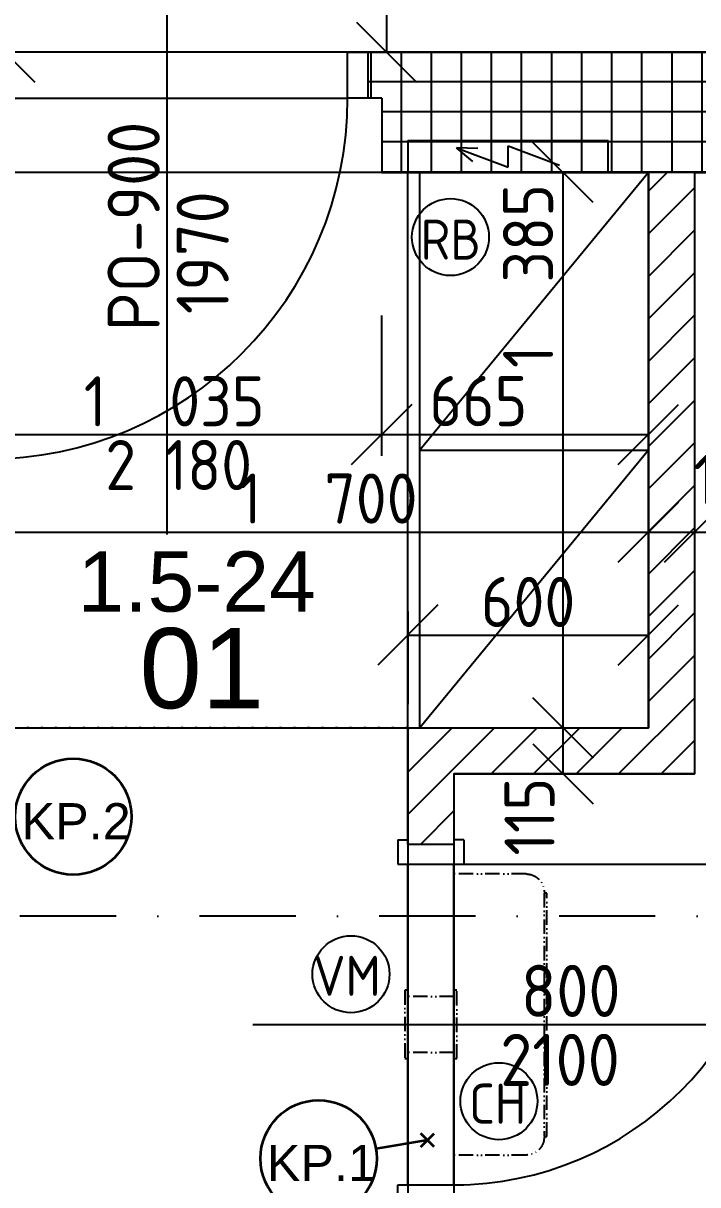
# Model space of a CAD drawing. Extents: x 4511820 to 5180432, y -1526536 to -944957.
# Drawn here: x 5151633 to 5153316, y -1295430 to -1292533 of the extents above; entities that cross this region are included whole.
import ezdxf

# ---------------------------------------------------------------- set-up
doc = ezdxf.new("R2010")
doc.units = 0
doc.header["$MEASUREMENT"] = 0
for name, pattern in [('ACAD_ISO07W100', [3.5, 0.5, -3]), ('ACAD_ISO12W100', [22, 12, -3, 0.5, -3, 0.5, -3]), ('BODKOCIARKOVANA_3', [5.6, 3, -1.3, 0, -1.3])]:
    doc.linetypes.add(name, pattern=pattern)
doc.layers.get('0').update_dxf_attribs({"linetype": 'CONTINUOUS'})
doc.layers.get('Defpoints').update_dxf_attribs({"color": 61, "linetype": 'CONTINUOUS'})
for name, color, linetype in [('DVERE', 45, 'CONTINUOUS'), ('KÓTY', 4, 'CONTINUOUS'), ('MÚRY', 1, 'CONTINUOUS'), ('osi', 253, 'CONTINUOUS'), ('Plochy', 41, 'CONTINUOUS'), ('POPIS', 7, 'CONTINUOUS'), ('TENKÁ', 7, 'CONTINUOUS'), ('ZARIADENIE', 47, 'CONTINUOUS'), ('ZZ-chladenie', 133, 'CONTINUOUS'), ('ZZ-elektro', 221, 'CONTINUOUS'), ('zz-vetr', 52, 'CONTINUOUS'), ('ŠRAFY', 82, 'CONTINUOUS')]:
    doc.layers.add(name, color=color, linetype=linetype)
doc.layers.add('preklady', color=74, linetype='CONTINUOUS', lineweight=35)
doc.styles.add('ARIAL', font='arial.ttf')
doc.styles.add('STYLE1', font='isocp.shx')
doc.dimstyles.new('STANDARD-50', dxfattribs={"dimtxt": 125, "dimasz": 150, "dimexe": 10, "dimexo": 200, "dimgap": 20, "dimtad": 1, "dimdsep": 46, "dimlunit": 6, "dimtxsty": 'STYLE1', "dimblk1": 'OBLIQUE', "dimblk2": 'OBLIQUE', "dimsah": 1, "dimcen": 2.5, "dimse1": 1, "dimse2": 1, "dimadec": 0, "dimazin": 0, "dimtfac": 1, "dimtmove": 1, "dimatfit": 3, "dimldrblk": 'OBLIQUE', "dimfxl": 1, "dimtolj": 1, "dimtzin": 0, "dimarcsym": 0})

# ---------------------------------------------------------------- blocks, each defined once
blk = doc.blocks.new('_OBLIQUE')
at = {"color": 0, "linetype": 'ByBlock'}
blk.add_line((-0.5, -0.5), (0.5, 0.5), dxfattribs=at)
blk = doc.blocks.new('*D25296')
at = {"layer": 'Defpoints', "color": 0}
for p in [(5152312.5, -1289575.2), (5152312.5, -1292605.2), (5152539.5, -1292605.2)]:
    blk.add_point(p, dxfattribs=at)
at = {"layer": 'KÓTY', "color": 0, "lineweight": -2}
blk.add_line((5152539.5, -1289575.2), (5152539.5, -1292605.2), dxfattribs=at)
at = {"layer": 'KÓTY', "color": 0, "linetype": 'ByBlock', "lineweight": -2, "xscale": 150, "yscale": 150, "zscale": 150}
for p, rotation in [((5152539.5, -1289575.2), 90), ((5152539.5, -1292605.2), 270)]:
    blk.add_blockref('_OBLIQUE', p, dxfattribs=dict(at, rotation=rotation))
at = {"layer": 'KÓTY', "color": 0, "insert": (5152457, -1291090.2), "char_height": 125, "attachment_point": 5, "rotation": 90, "style": 'STYLE1'}
blk.add_mtext('\\A1;3ﾠ030', dxfattribs=at)
blk = doc.blocks.new('*D25356')
at = {"layer": 'Defpoints', "color": 0}
for p in [(5151492.5, -1293802.5), (5153192.5, -1293802.5), (5153192.5, -1293802.5)]:
    blk.add_point(p, dxfattribs=at)
at = {"layer": 'KÓTY', "color": 0, "lineweight": -2}
blk.add_line((5151492.5, -1293802.5), (5153192.5, -1293802.5), dxfattribs=at)
at = {"layer": 'KÓTY', "color": 0, "linetype": 'ByBlock', "lineweight": -2, "xscale": 150, "yscale": 150, "zscale": 150, "rotation": 180}
blk.add_blockref('_OBLIQUE', (5151492.5, -1293802.5), dxfattribs=at)
at = {"layer": 'KÓTY', "color": 0, "linetype": 'ByBlock', "lineweight": -2, "xscale": 150, "yscale": 150, "zscale": 150}
blk.add_blockref('_OBLIQUE', (5153192.5, -1293802.5), dxfattribs=at)
at = {"layer": 'KÓTY', "color": 0, "insert": (5152394, -1293718.5), "char_height": 125, "attachment_point": 5, "style": 'STYLE1'}
blk.add_mtext('\\A1;1ﾠ700', dxfattribs=at)
blk = doc.blocks.new('*D25357')
at = {"layer": 'Defpoints', "color": 0}
for p in [(5153192.5, -1293802.5), (5153307.5, -1293802.5), (5153307.5, -1293802.5)]:
    blk.add_point(p, dxfattribs=at)
at = {"layer": 'KÓTY', "color": 0, "lineweight": -2}
blk.add_line((5153192.5, -1293802.5), (5153307.5, -1293802.5), dxfattribs=at)
at = {"layer": 'KÓTY', "color": 0, "linetype": 'ByBlock', "lineweight": -2, "xscale": 150, "yscale": 150, "zscale": 150, "rotation": 180}
blk.add_blockref('_OBLIQUE', (5153192.5, -1293802.5), dxfattribs=at)
at = {"layer": 'KÓTY', "color": 0, "linetype": 'ByBlock', "lineweight": -2, "xscale": 150, "yscale": 150, "zscale": 150}
blk.add_blockref('_OBLIQUE', (5153307.5, -1293802.5), dxfattribs=at)
at = {"layer": 'KÓTY', "color": 0, "insert": (5153402, -1293671), "char_height": 125, "attachment_point": 5, "style": 'STYLE1'}
blk.add_mtext('\\A1;115', dxfattribs=at)
blk = doc.blocks.new('*D25358')
at = {"layer": 'Defpoints', "color": 0}
for p in [(5153307.5, -1293802.5), (5155902.5, -1293802.5), (5155902.5, -1293802.5)]:
    blk.add_point(p, dxfattribs=at)
at = {"layer": 'KÓTY', "color": 0, "lineweight": -2}
blk.add_line((5153307.5, -1293802.5), (5155902.5, -1293802.5), dxfattribs=at)
at = {"layer": 'KÓTY', "color": 0, "linetype": 'ByBlock', "lineweight": -2, "xscale": 150, "yscale": 150, "zscale": 150, "rotation": 180}
blk.add_blockref('_OBLIQUE', (5153307.5, -1293802.5), dxfattribs=at)
at = {"layer": 'KÓTY', "color": 0, "linetype": 'ByBlock', "lineweight": -2, "xscale": 150, "yscale": 150, "zscale": 150}
blk.add_blockref('_OBLIQUE', (5155902.5, -1293802.5), dxfattribs=at)
at = {"layer": 'KÓTY', "color": 0, "insert": (5154605, -1293720), "char_height": 125, "attachment_point": 5, "style": 'STYLE1'}
blk.add_mtext('\\A1;2ﾠ595', dxfattribs=at)
blk = doc.blocks.new('*D25480')
at = {"layer": 'Defpoints', "color": 0}
for p in [(5153192.5, -1292905.2), (5152979.5, -1294290.2), (5153192.5, -1294290.2)]:
    blk.add_point(p, dxfattribs=at)
at = {"layer": 'KÓTY', "color": 0, "lineweight": -2}
blk.add_line((5152979.5, -1292905.2), (5152979.5, -1294290.2), dxfattribs=at)
at = {"layer": 'KÓTY', "color": 0, "linetype": 'ByBlock', "lineweight": -2, "xscale": 150, "yscale": 150, "zscale": 150}
for p, rotation in [((5152979.5, -1292905.2), 90), ((5152979.5, -1294290.2), 270)]:
    blk.add_blockref('_OBLIQUE', p, dxfattribs=dict(at, rotation=rotation))
at = {"layer": 'KÓTY', "color": 0, "insert": (5152892.5, -1293163.5), "char_height": 125, "attachment_point": 5, "rotation": 90, "style": 'STYLE1'}
blk.add_mtext('\\A1;1ﾠ385', dxfattribs=at)
blk = doc.blocks.new('*D25481')
at = {"layer": 'Defpoints', "color": 0}
for p in [(5153192.5, -1294290.2), (5152979.5, -1294405.2), (5153192.5, -1294405.2)]:
    blk.add_point(p, dxfattribs=at)
at = {"layer": 'KÓTY', "color": 0, "lineweight": -2}
blk.add_line((5152979.5, -1294290.2), (5152979.5, -1294405.2), dxfattribs=at)
at = {"layer": 'KÓTY', "color": 0, "linetype": 'ByBlock', "lineweight": -2, "xscale": 150, "yscale": 150, "zscale": 150}
for p, rotation in [((5152979.5, -1294290.2), 90), ((5152979.5, -1294405.2), 270)]:
    blk.add_blockref('_OBLIQUE', p, dxfattribs=dict(at, rotation=rotation))
at = {"layer": 'KÓTY', "color": 0, "insert": (5152896, -1294512), "char_height": 125, "attachment_point": 5, "rotation": 90, "style": 'STYLE1'}
blk.add_mtext('\\A1;115', dxfattribs=at)
blk = doc.blocks.new('*D25486')
at = {"layer": 'Defpoints', "color": 0}
for p in [(5153307.5, -1292905.2), (5154147.5, -1292905.2), (5153307.5, -1294405.2)]:
    blk.add_point(p, dxfattribs=at)
at = {"layer": 'KÓTY', "color": 0, "lineweight": -2}
blk.add_line((5154147.5, -1294405.2), (5154147.5, -1292905.2), dxfattribs=at)
at = {"layer": 'KÓTY', "color": 0, "linetype": 'ByBlock', "lineweight": -2, "xscale": 150, "yscale": 150, "zscale": 150}
for p, rotation in [((5154147.5, -1292905.2), 90), ((5154147.5, -1294405.2), 270)]:
    blk.add_blockref('_OBLIQUE', p, dxfattribs=dict(at, rotation=rotation))
at = {"layer": 'KÓTY', "color": 0, "insert": (5154066, -1293725.5), "char_height": 125, "attachment_point": 5, "rotation": 90, "style": 'STYLE1'}
blk.add_mtext('\\A1;1ﾠ500', dxfattribs=at)
blk = doc.blocks.new('*D25487')
at = {"layer": 'Defpoints', "color": 0}
for p in [(5153307.5, -1294405.2), (5153307.5, -1296115.2), (5154147.5, -1296115.2)]:
    blk.add_point(p, dxfattribs=at)
at = {"layer": 'KÓTY', "color": 0, "lineweight": -2}
blk.add_line((5154147.5, -1294405.2), (5154147.5, -1296115.2), dxfattribs=at)
at = {"layer": 'KÓTY', "color": 0, "linetype": 'ByBlock', "lineweight": -2, "xscale": 150, "yscale": 150, "zscale": 150}
for p, rotation in [((5154147.5, -1294405.2), 90), ((5154147.5, -1296115.2), 270)]:
    blk.add_blockref('_OBLIQUE', p, dxfattribs=dict(at, rotation=rotation))
at = {"layer": 'KÓTY', "color": 0, "insert": (5154065, -1295260.2), "char_height": 125, "attachment_point": 5, "rotation": 90, "style": 'STYLE1'}
blk.add_mtext('\\A1;1ﾠ710', dxfattribs=at)
blk = doc.blocks.new('*D25510')
at = {"layer": 'Defpoints', "color": 0}
for p in [(5151492.5, -1292905.2), (5152527.5, -1292905.2), (5152527.5, -1293558.5)]:
    blk.add_point(p, dxfattribs=at)
at = {"layer": 'KÓTY', "color": 0, "lineweight": -2}
blk.add_line((5151492.5, -1293558.5), (5152527.5, -1293558.5), dxfattribs=at)
at = {"layer": 'KÓTY', "color": 0, "linetype": 'ByBlock', "lineweight": -2, "xscale": 150, "yscale": 150, "zscale": 150, "rotation": 180}
blk.add_blockref('_OBLIQUE', (5151492.5, -1293558.5), dxfattribs=at)
at = {"layer": 'KÓTY', "color": 0, "linetype": 'ByBlock', "lineweight": -2, "xscale": 150, "yscale": 150, "zscale": 150}
blk.add_blockref('_OBLIQUE', (5152527.5, -1293558.5), dxfattribs=at)
at = {"layer": 'KÓTY', "color": 0, "insert": (5152010, -1293476), "char_height": 125, "attachment_point": 5, "style": 'STYLE1'}
blk.add_mtext('\\A1;1ﾠ035', dxfattribs=at)
blk = doc.blocks.new('*D25511')
at = {"layer": 'Defpoints', "color": 0}
for p in [(5152527.5, -1292905.2), (5153192.5, -1292905.2), (5153192.5, -1293558.5)]:
    blk.add_point(p, dxfattribs=at)
at = {"layer": 'KÓTY', "color": 0, "lineweight": -2}
blk.add_line((5152527.5, -1293558.5), (5153192.5, -1293558.5), dxfattribs=at)
at = {"layer": 'KÓTY', "color": 0, "linetype": 'ByBlock', "lineweight": -2, "xscale": 150, "yscale": 150, "zscale": 150, "rotation": 180}
blk.add_blockref('_OBLIQUE', (5152527.5, -1293558.5), dxfattribs=at)
at = {"layer": 'KÓTY', "color": 0, "linetype": 'ByBlock', "lineweight": -2, "xscale": 150, "yscale": 150, "zscale": 150}
blk.add_blockref('_OBLIQUE', (5153192.5, -1293558.5), dxfattribs=at)
at = {"layer": 'KÓTY', "color": 0, "insert": (5152768.5, -1293475.5), "char_height": 125, "attachment_point": 5, "style": 'STYLE1'}
blk.add_mtext('\\A1;665', dxfattribs=at)
blk = doc.blocks.new('*D25514')
at = {"layer": 'Defpoints', "color": 0}
for p in [(5153192.5, -1294059), (5152592.5, -1294290.2), (5153192.5, -1294290.2)]:
    blk.add_point(p, dxfattribs=at)
at = {"layer": 'KÓTY', "color": 0, "lineweight": -2}
blk.add_line((5152592.5, -1294059), (5153192.5, -1294059), dxfattribs=at)
at = {"layer": 'KÓTY', "color": 0, "linetype": 'ByBlock', "lineweight": -2, "xscale": 150, "yscale": 150, "zscale": 150, "rotation": 180}
blk.add_blockref('_OBLIQUE', (5152592.5, -1294059), dxfattribs=at)
at = {"layer": 'KÓTY', "color": 0, "linetype": 'ByBlock', "lineweight": -2, "xscale": 150, "yscale": 150, "zscale": 150}
blk.add_blockref('_OBLIQUE', (5153192.5, -1294059), dxfattribs=at)
at = {"layer": 'KÓTY', "color": 0, "insert": (5152892.5, -1293976.5), "char_height": 125, "attachment_point": 5, "style": 'STYLE1'}
blk.add_mtext('\\A1;600', dxfattribs=at)
blk = doc.blocks.new('chlad2')
at = {"layer": 'ZZ-chladenie', "linetype": 'ACAD_ISO12W100', "ltscale": 3}
for p, q in [((5102412.5, -1105747.3), (5102592.5, -1105747.3)), ((5102412.5, -1106448.4), (5102592.5, -1106448.4))]:
    blk.add_line(p, q, dxfattribs=at)
blk.add_lwpolyline([(5102367.5, -1106402), (5102360.8, -1106402), (5102360.8, -1105794.8), (5102367.5, -1105794.8)], close=True, dxfattribs=at)
for centre, start, end in [((5102412.5, -1105792.3), 90, 180), ((5102412.5, -1106403.4), 180, 270)]:
    blk.add_arc(centre, 45, start, end, dxfattribs=at)
blk = doc.blocks.new('*D28699')
at = {"layer": 'Defpoints', "color": 0}
for p in [(5151922.5, -1289665.2), (5151587.5, -1292605.2), (5151967.5, -1292605.2)]:
    blk.add_point(p, dxfattribs=at)
at = {"layer": 'KÓTY', "color": 0, "lineweight": -2}
blk.add_line((5151587.5, -1289665.2), (5151587.5, -1292605.2), dxfattribs=at)
at = {"layer": 'KÓTY', "color": 0, "linetype": 'ByBlock', "lineweight": -2, "xscale": 150, "yscale": 150, "zscale": 150}
for p, rotation in [((5151587.5, -1289665.2), 90), ((5151587.5, -1292605.2), 270)]:
    blk.add_blockref('_OBLIQUE', p, dxfattribs=dict(at, rotation=rotation))
at = {"layer": 'KÓTY', "color": 0, "insert": (5151505, -1291135.2), "char_height": 125, "attachment_point": 5, "rotation": 90, "style": 'STYLE1'}
blk.add_mtext('\\A1;2ﾠ940', dxfattribs=at)

msp = doc.modelspace()

# ---------------------------------------------------------------- hatches: boundary and pattern name
at = {"layer": 'ŠRAFY', "ltscale": 0.25}
h = msp.add_hatch(dxfattribs=at)
h.set_pattern_fill('ANSI37', color=256, scale=600, angle=45)
h.set_pattern_definition([(90, (-3307273.674, 493071.734), (-75, 1e-14), []), (180, (-3307273.674, 493071.734), (-1e-14, -75), [])])
h.paths.add_polyline_path([(5152527.5, -1292905.191), (5152592.5, -1292905.191), (5152622.5, -1292905.191), (5153192.5, -1292905.191), (5153307.5, -1292905.191), (5155902.5, -1292905.191), (5155902.5, -1292605.191), (5153902.5, -1292605.191), (5153787.5, -1292605.191), (5152492.5, -1292605.191), (5152492.5, -1292720.191), (5152527.5, -1292720.191)])
h = msp.add_hatch(dxfattribs=at)
h.set_pattern_fill('ANSI31', color=256, scale=600, style=0)
h.set_pattern_definition([(45, (515270.5, 128041), (-53.0330086, 53.0330086), [])])
h.paths.add_polyline_path([(5153192.5, -1294290.191), (5152592.5, -1294290.191), (5152592.5, -1294580.191), (5152707.5, -1294580.191), (5152707.5, -1294405.191), (5153307.5, -1294405.191), (5153307.5, -1292905.191), (5153192.5, -1292905.191)])

# ---------------------------------------------------------------- linework, layer by layer
at = {"layer": 'DVERE', "ltscale": 0.25}
for p, q in [((5151992.5, -1293808.191), (5151992.5, -1292328.691)), ((5152567.5, -1294570.191), (5152567.5, -1294630.191)), ((5152567.5, -1294570.191), (5152592.5, -1294570.191)), ((5152732.5, -1294570.191), (5152707.5, -1294570.191)), ((5152732.5, -1294570.191), (5152732.5, -1294630.191)), ((5152567.5, -1294630.191), (5152732.5, -1294630.191)), ((5152592.5, -1295430.191), (5152592.5, -1294630.191)), ((5152707.5, -1295430.191), (5152707.5, -1294630.191)), ((5152707.5, -1294630.191), (5153507.5, -1294630.191)), ((5152205.672, -1295030.191), (5153608.328, -1295030.191)), ((5152567.5, -1295490.191), (5152567.5, -1295430.191)), ((5152567.5, -1295430.191), (5152732.5, -1295430.191))]:
    msp.add_line(p, q, dxfattribs=at)
at = {"layer": 'DVERE'}
for p, q in [((5152442.5, -1292605.191), (5151542.5, -1292605.191)), ((5151542.5, -1292720.191), (5152442.5, -1292720.191))]:
    msp.add_line(p, q, dxfattribs=at)
msp.add_arc((5151542.5, -1292720.191), 900, 270, 0, dxfattribs=at)
at = {"layer": 'DVERE', "ltscale": 0.25}
msp.add_arc((5152707.5, -1294630.191), 800, 270, 0, dxfattribs=at)
at = {"layer": 'KÓTY', "ltscale": 25}
msp.add_line((5152527.5, -1293611.903), (5152527.5, -1293261.903), dxfattribs=at)
at = {"layer": 'KÓTY'}
msp.add_line((5152592.5, -1294000.5), (5152592.5, -1294231.691), dxfattribs=at)
at = {"layer": 'MÚRY'}
for p, q in [((5152442.5, -1292605.191), (5153787.5, -1292605.191)), ((5152442.5, -1292720.191), (5152442.5, -1292605.191)), ((5152527.5, -1292720.191), (5152442.5, -1292720.191)), ((5152527.5, -1292720.191), (5152527.5, -1292905.191)), ((5152527.5, -1292905.191), (5153192.5, -1292905.191)), ((5153192.5, -1292905.191), (5153192.5, -1294290.191)), ((5153307.5, -1292905.191), (5155902.5, -1292905.191)), ((5153307.5, -1292905.191), (5153307.5, -1294405.191)), ((5152592.5, -1294290.191), (5153192.5, -1294290.191)), ((5152707.5, -1294405.191), (5153307.5, -1294405.191)), ((5152707.5, -1294405.191), (5152707.5, -1294580.191))]:
    msp.add_line(p, q, dxfattribs=at)
at = {"layer": 'MÚRY', "ltscale": 0.25}
for q in [(5152592.5, -1294290.191), (5152592.5, -1294505.191), (5152707.5, -1294580.191)]:
    msp.add_line((5152592.5, -1294580.191), q, dxfattribs=at)
at = {"layer": 'osi', "linetype": 'BODKOCIARKOVANA_3', "ltscale": 80}
msp.add_line((5157242.5, -1294760.191), (5093572.5, -1294760.191), dxfattribs=at)
at = {"layer": 'Plochy'}
for points in [[(5149622.5, -1291035.191), (5149622.5, -1289385.191), (5150822.5, -1289385.191), (5150822.5, -1289665.191), (5151922.5, -1289665.191), (5151922.5, -1289825.191), (5152122.5, -1289825.191), (5152122.5, -1288275.191), (5153922.5, -1288275.191), (5153922.5, -1286325.191), (5155902.5, -1286325.191), (5155902.5, -1290605.191), (5153787.5, -1290605.191), (5153787.5, -1292605.191), (5149272.5, -1292605.191), (5149272.5, -1296895.191), (5147672.5, -1296895.191), (5147672.5, -1291035.191)], [(5153192.5, -1292905.191), (5151492.5, -1292905.191), (5151492.5, -1294290.191), (5153192.5, -1294290.191)], [(5155902.5, -1292905.191), (5153307.5, -1292905.191), (5153307.5, -1294405.191), (5152707.5, -1294405.191), (5152707.5, -1296115.191), (5155902.5, -1296115.191)], [(5155902.5, -1299245.191), (5149432.5, -1299245.191), (5149432.5, -1296230.191), (5151492.5, -1296230.191), (5151492.5, -1294290.191), (5152592.5, -1294290.191), (5152592.5, -1296230.191), (5155902.5, -1296230.191)]]:
    msp.add_lwpolyline(points, close=True, dxfattribs=at)
at = {"layer": 'preklady'}
for p, q in [((5152642.001, -1295319.001), (5152513.013, -1295340.577)), ((5152625.383, -1295335.617), (5152658.617, -1295302.383)), ((5152658.618, -1295335.618), (5152625.384, -1295302.384))]:
    msp.add_line(p, q, dxfattribs=at)
at = {"layer": 'preklady', "ltscale": 0.25}
for centre in [(5151758.215, -1294512.038), (5152370, -1295364.5)]:
    msp.add_circle(centre, 145, dxfattribs=at)
at = {"layer": 'TENKÁ'}
for p, q in [((5152492.5, -1292605.191), (5152492.5, -1292720.191)), ((5153307.5, -1292905.191), (5153192.5, -1292905.191))]:
    msp.add_line(p, q, dxfattribs=at)
at = {"layer": 'TENKÁ', "linetype": 'ACAD_ISO12W100', "ltscale": 10}
msp.add_line((5152527.5, -1292905.191), (5151492.5, -1292905.191), dxfattribs=at)
at = {"layer": 'TENKÁ', "linetype": 'ACAD_ISO07W100', "ltscale": 10}
msp.add_line((5152592.5, -1294290.191), (5151492.5, -1294290.191), dxfattribs=at)
at = {"layer": 'ZARIADENIE'}
for p, q in [((5152592.5, -1294290.191), (5152592.5, -1292905.191)), ((5152622.5, -1294290.191), (5152622.5, -1292905.191)), ((5153192.5, -1292905.191), (5152622.5, -1293597.691)), ((5152622.5, -1293597.691), (5153192.5, -1293597.691)), ((5153192.5, -1293597.691), (5152622.5, -1294290.191))]:
    msp.add_line(p, q, dxfattribs=at)
at = {"layer": 'ZZ-chladenie'}
msp.add_circle((5152819.776, -1295221.697), 96, dxfattribs=at)
at = {"layer": 'ZZ-elektro'}
for p, q in [((5152592.5, -1292825.191), (5152592.5, -1292905.191)), ((5152592.5, -1292825.191), (5153092.5, -1292825.191)), ((5153092.5, -1292905.191), (5153092.5, -1292825.191)), ((5152714.007, -1292843.79), (5152842.5, -1292892.074)), ((5152767.313, -1292845.113), (5152714.007, -1292843.79)), ((5152754.993, -1292877.899), (5152714.007, -1292843.79)), ((5152842.5, -1292892.074), (5152842.5, -1292838.361)), ((5152842.5, -1292838.361), (5152970.993, -1292886.645))]:
    msp.add_line(p, q, dxfattribs=at)
msp.add_circle((5152698.94, -1293066.259), 96, dxfattribs=at)
at = {"layer": 'zz-vetr', "linetype": 'ACAD_ISO12W100', "lineweight": -2, "ltscale": 3}
for p, q in [((5152707.5, -1294960.191), (5152592.5, -1294960.191)), ((5152707.5, -1295100.191), (5152592.5, -1295100.191))]:
    msp.add_line(p, q, dxfattribs=at)
for points in [[(5152585.5, -1295115.191), (5152592.5, -1295115.191), (5152592.5, -1294945.191), (5152585.5, -1294945.191)], [(5152707.5, -1295115.191), (5152714.5, -1295115.191), (5152714.5, -1294945.191), (5152707.5, -1294945.191)]]:
    msp.add_lwpolyline(points, close=True, dxfattribs=at)
at = {"layer": 'zz-vetr'}
msp.add_circle((5152450.735, -1294905.008), 96, dxfattribs=at)

# ---------------------------------------------------------------- block references
at = {"layer": 'ZZ-chladenie', "xscale": -1}
msp.add_blockref('chlad2', (10255300, -188907.644), dxfattribs=at)

# ---------------------------------------------------------------- texts
at = {"layer": 'KÓTY', "insert": (5152021.086, -1293634.957), "char_height": 125, "attachment_point": 5, "style": 'STYLE1'}
msp.add_mtext('\\A1;2 180', dxfattribs=at)
at = {"layer": 'POPIS', "lineweight": 40, "ltscale": 0.25, "style": 'ARIAL'}
for s, height, p in [('1.5-24', 150, (5151768.911, -1294000.579)), ('01', 200, (5151923.311, -1294241.598))]:
    msp.add_text(s, height=height, dxfattribs=at).set_placement(p)
at = {"layer": 'preklady', "linetype": 'Continuous', "lineweight": 20, "style": 'ARIAL'}
for s, p in [('KP.2', (5151628.951, -1294568.295)), ('KP.1', (5152240.736, -1295420.757))]:
    msp.add_text(s, height=90, dxfattribs=at).set_placement(p)
at = {"layer": 'TENKÁ', "linetype": 'Continuous', "style": 'STYLE1'}
for s, p in [('PO-900', (5151973.917, -1293300.763)), ('1970', (5152146.024, -1293258.38))]:
    msp.add_text(s, height=130, rotation=90, dxfattribs=at).set_placement(p)
for s, p in [('800', (5152874.757, -1295011.608)), ('2100', (5152822.983, -1295183.716))]:
    msp.add_text(s, height=130, dxfattribs=at).set_placement(p)
at = {"layer": 'ZZ-chladenie', "style": 'STYLE1'}
msp.add_text('CH', height=100, dxfattribs=at).set_placement((5152745.149, -1295277.896))
at = {"layer": 'ZZ-elektro', "style": 'STYLE1'}
msp.add_text('RB', height=100, dxfattribs=at).set_placement((5152624.312, -1293122.458))
at = {"layer": 'zz-vetr', "style": 'STYLE1'}
msp.add_text('VM', height=100, dxfattribs=at).set_placement((5152356.428, -1294959.021))

# ---------------------------------------------------------------- dimensions: what is measured, and where the dimension line sits
at = {"layer": 'KÓTY'}
for base, p1, p2, picture, middle in [((5152539.5, -1292605.191), (5152312.5, -1289575.191), (5152312.5, -1292605.191), '*D25296', (5152456.957, -1291090.191)), ((5154147.5, -1296115.191), (5153307.5, -1294405.191), (5153307.5, -1296115.191), '*D25487', (5154064.957, -1295260.191))]:
    dim = msp.add_linear_dim(base=base, p1=p1, p2=p2, angle=90, dimstyle='STANDARD-50', dxfattribs=at)
    dim.commit()
    dim.dimension.update_dxf_attribs({"geometry": picture, "text_midpoint": middle})
dim = msp.add_linear_dim(base=(5151587.5, -1292605.191), p1=(5151922.5, -1289665.191), p2=(5151967.5, -1292605.191), angle=90, dimstyle='STANDARD-50', override={"dimtxsty": 'STYLE1', "dimldrblk": 'OBLIQUE'}, dxfattribs=at)
dim.commit()
dim.dimension.update_dxf_attribs({"geometry": '*D28699', "text_midpoint": (5151504.957, -1291135.191)})
for base, p1, p2, picture, middle in [((5152979.5, -1294290.191), (5153192.5, -1292905.191), (5153192.5, -1294290.191), '*D25480', (5152975, -1293163.5)), ((5154147.5, -1292905.191), (5153307.5, -1294405.191), (5153307.5, -1292905.191), '*D25486', (5154148.5, -1293725.5)), ((5152979.5, -1294405.191), (5153192.5, -1294290.191), (5153192.5, -1294405.191), '*D25481', (5152978.5, -1294512))]:
    dim = msp.add_linear_dim(base=base, p1=p1, p2=p2, angle=90, dimstyle='STANDARD-50', dxfattribs=at)
    dim.commit()
    dim.dimension.update_dxf_attribs({"geometry": picture, "text_midpoint": middle, "dimtype": 160})
for base, p1, p2, picture, middle in [((5152527.5, -1293558.5), (5151492.5, -1292905.191), (5152527.5, -1292905.191), '*D25510', (5152010, -1293475.957)), ((5155902.5, -1293802.5), (5153307.5, -1293802.5), (5155902.5, -1293802.5), '*D25358', (5154605, -1293719.957)), ((5153192.5, -1294059), (5152592.5, -1294290.191), (5153192.5, -1294290.191), '*D25514', (5152892.5, -1293976.5))]:
    dim = msp.add_linear_dim(base=base, p1=p1, p2=p2, dimstyle='STANDARD-50', dxfattribs=at)
    dim.commit()
    dim.dimension.update_dxf_attribs({"geometry": picture, "text_midpoint": middle})
for base, p1, p2, picture, middle in [((5153192.5, -1293558.5), (5152527.5, -1292905.191), (5153192.5, -1292905.191), '*D25511', (5152768.5, -1293558)), ((5153307.5, -1293802.5), (5153192.5, -1293802.5), (5153307.5, -1293802.5), '*D25357', (5153402, -1293753.5)), ((5153192.5, -1293802.5), (5151492.5, -1293802.5), (5153192.5, -1293802.5), '*D25356', (5152394, -1293801))]:
    dim = msp.add_linear_dim(base=base, p1=p1, p2=p2, dimstyle='STANDARD-50', dxfattribs=at)
    dim.commit()
    dim.dimension.update_dxf_attribs({"geometry": picture, "text_midpoint": middle, "dimtype": 160})

doc.saveas('drawing.dxf')
